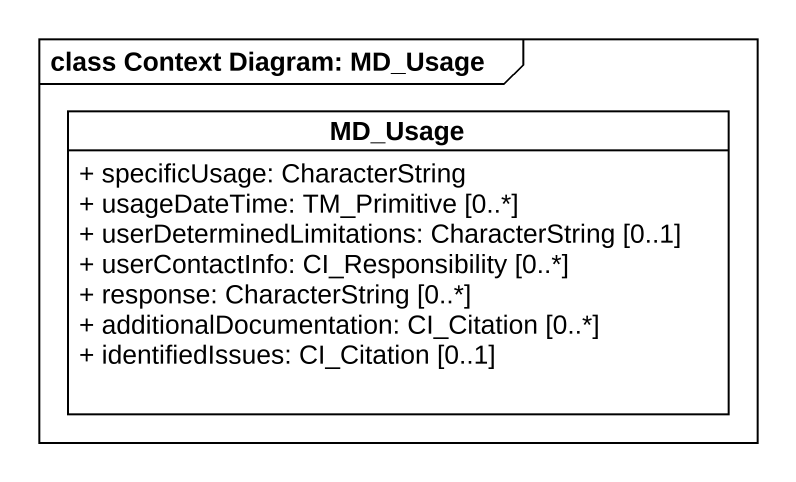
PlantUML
@startuml
mainframe class Context Diagram: MD_Usage
hide circle
hide empty members
skinparam classAttributeIconSize 0
class MD_Usage #FFFFFF {
  + specificUsage: CharacterString
  + usageDateTime: TM_Primitive [0..*]
  + userDeterminedLimitations: CharacterString [0..1]
  + userContactInfo: CI_Responsibility [0..*]
  + response: CharacterString [0..*]
  + additionalDocumentation: CI_Citation [0..*]
  + identifiedIssues: CI_Citation [0..1]
}
@enduml
